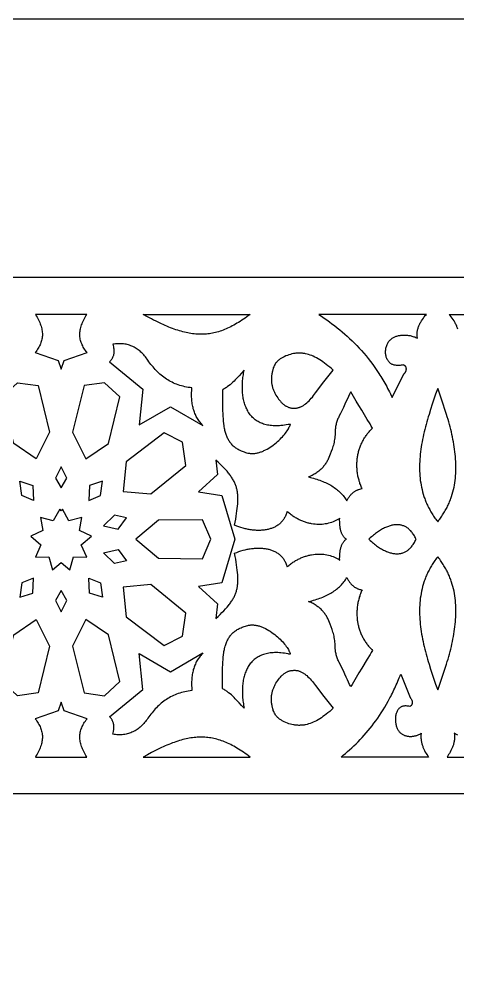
# Model space of a CAD drawing. Extents: x -580 to 580, y -400 to 400.
# Drawn here: x 402.9 to 462.3, y 269.1 to 400 of the extents above; entities that cross this region are included whole.
import ezdxf

# ---------------------------------------------------------------- set-up
doc = ezdxf.new("R2010")
doc.units = 0
doc.layers.add('LAYER_1', color=18, linetype='CONTINUOUS')
doc.layers.add('LAYER_2', color=174, linetype='CONTINUOUS')

msp = doc.modelspace()

# ---------------------------------------------------------------- linework, layer by layer
at = {"layer": 'LAYER_1'}
for points in [[(-580, -400), (580, -400), (580, 400), (-580, 400)], [(408.56, 352.58), (408.97, 353.75), (412.07, 354.82), (411.95, 354.97), (411.84, 355.12), (411.74, 355.27), (411.65, 355.42), (411.56, 355.57), (411.48, 355.72), (411.41, 355.87), (411.35, 356.02), (411.29, 356.17), (411.24, 356.33), (411.2, 356.48), (411.16, 356.63), (411.13, 356.79), (411.11, 356.94), (411.1, 357.1), (411.1, 357.26), (411.1, 357.42), (411.11, 357.58), (411.13, 357.74), (411.15, 357.9), (411.18, 358.06), (411.23, 358.23), (411.27, 358.4), (411.33, 358.57), (411.39, 358.74), (411.46, 358.91), (411.54, 359.09), (411.63, 359.27), (411.72, 359.45), (411.82, 359.63), (411.93, 359.81), (412.04, 360), (408.56, 360), (405.07, 360), (405.18, 359.81), (405.29, 359.63), (405.39, 359.45), (405.48, 359.27), (405.57, 359.09), (405.65, 358.91), (405.72, 358.74), (405.78, 358.57), (405.84, 358.4), (405.89, 358.23), (405.93, 358.06), (405.96, 357.9), (405.98, 357.74), (406, 357.58), (406.01, 357.42), (406.01, 357.26), (406.01, 357.1), (406, 356.94), (405.98, 356.79), (405.95, 356.63), (405.91, 356.48), (405.87, 356.33), (405.82, 356.17), (405.76, 356.02), (405.7, 355.87), (405.63, 355.72), (405.55, 355.57), (405.46, 355.42), (405.37, 355.27), (405.27, 355.12), (405.16, 354.97), (405.04, 354.82), (408.14, 353.75)], [(434.17, 360), (433.95, 359.83), (433.72, 359.66), (433.49, 359.5), (433.27, 359.35), (433.05, 359.2), (432.83, 359.06), (432.62, 358.92), (432.4, 358.79), (432.19, 358.66), (431.97, 358.54), (431.76, 358.43), (431.55, 358.32), (431.34, 358.22), (431.13, 358.12), (430.93, 358.03), (430.72, 357.94), (430.51, 357.86), (430.31, 357.79), (430.1, 357.72), (429.9, 357.65), (429.69, 357.59), (429.49, 357.54), (429.28, 357.49), (429.08, 357.45), (428.87, 357.41), (428.67, 357.38), (428.46, 357.35), (428.26, 357.33), (428.05, 357.31), (427.85, 357.3), (427.64, 357.3), (427.43, 357.3), (427.22, 357.3), (427.01, 357.32), (426.8, 357.33), (426.58, 357.35), (426.37, 357.38), (426.15, 357.41), (425.94, 357.45), (425.72, 357.49), (425.49, 357.54), (425.27, 357.59), (425.05, 357.64), (424.82, 357.71), (424.59, 357.77), (424.36, 357.85), (424.12, 357.92), (423.89, 358.01), (423.65, 358.09), (423.41, 358.19), (423.16, 358.28), (422.91, 358.39), (422.66, 358.49), (422.41, 358.61), (422.15, 358.72), (421.89, 358.85), (421.63, 358.97), (421.36, 359.11), (421.09, 359.24), (420.82, 359.38), (420.26, 359.68), (419.68, 360)], [(443.48, 360), (443.85, 359.76), (444.21, 359.51), (444.57, 359.26), (444.93, 359.01), (445.28, 358.74), (445.63, 358.48), (445.98, 358.2), (446.33, 357.92), (446.67, 357.64), (447.01, 357.34), (447.35, 357.04), (447.68, 356.74), (448.01, 356.42), (448.34, 356.1), (448.66, 355.77), (448.98, 355.43), (449.29, 355.09), (449.6, 354.73), (449.91, 354.37), (450.21, 354), (450.5, 353.61), (450.8, 353.22), (451.08, 352.82), (451.37, 352.41), (451.64, 351.99), (451.78, 351.78), (451.92, 351.56), (452.05, 351.34), (452.19, 351.12), (452.32, 350.9), (452.45, 350.67), (452.58, 350.44), (452.71, 350.21), (452.83, 349.97), (452.96, 349.73), (453.08, 349.49), (453.2, 349.25), (453.33, 349), (453.44, 348.75), (455.03, 351.93), (455.07, 351.97), (455.11, 352.01), (455.14, 352.05), (455.17, 352.09), (455.2, 352.13), (455.23, 352.18), (455.26, 352.22), (455.28, 352.27), (455.3, 352.31), (455.32, 352.36), (455.33, 352.4), (455.35, 352.45), (455.36, 352.49), (455.36, 352.54), (455.37, 352.58), (455.37, 352.63), (455.36, 352.67), (455.36, 352.71), (455.35, 352.75), (455.34, 352.79), (455.32, 352.83), (455.31, 352.87), (455.29, 352.91), (455.26, 352.94), (455.23, 352.98), (455.2, 353.01), (455.17, 353.04), (455.13, 353.06), (455.09, 353.09), (455.05, 353.11), (455, 353.13), (454.95, 353.15), (454.8, 353.12), (454.65, 353.1), (454.51, 353.09), (454.38, 353.08), (454.26, 353.08), (454.14, 353.08), (454.02, 353.09), (453.91, 353.1), (453.81, 353.12), (453.71, 353.14), (453.62, 353.16), (453.53, 353.19), (453.44, 353.23), (453.37, 353.27), (453.29, 353.31), (453.22, 353.36), (453.13, 353.44), (453.05, 353.52), (452.97, 353.6), (452.9, 353.7), (452.84, 353.79), (452.78, 353.9), (452.73, 354), (452.68, 354.11), (452.65, 354.22), (452.61, 354.34), (452.59, 354.46), (452.57, 354.58), (452.56, 354.7), (452.55, 354.82), (452.55, 354.94), (452.55, 355.07), (452.57, 355.19), (452.58, 355.31), (452.6, 355.43), (452.63, 355.55), (452.67, 355.67), (452.7, 355.79), (452.75, 355.9), (452.8, 356.01), (452.85, 356.11), (452.91, 356.22), (452.98, 356.31), (453.05, 356.41), (453.12, 356.49), (453.2, 356.57), (453.29, 356.65), (453.38, 356.72), (453.46, 356.77), (453.54, 356.82), (453.63, 356.87), (453.72, 356.91), (453.81, 356.95), (453.9, 356.99), (454, 357.03), (454.09, 357.06), (454.2, 357.09), (454.3, 357.12), (454.4, 357.14), (454.51, 357.16), (454.62, 357.17), (454.73, 357.19), (454.84, 357.2), (454.95, 357.2), (455.06, 357.2), (455.18, 357.2), (455.3, 357.2), (455.41, 357.19), (455.53, 357.18), (455.65, 357.16), (455.77, 357.14), (455.89, 357.12), (456.01, 357.09), (456.13, 357.06), (456.25, 357.02), (456.38, 356.98), (456.5, 356.94), (456.62, 356.89), (456.74, 356.84), (456.86, 356.78), (456.84, 356.9), (456.83, 357.01), (456.82, 357.13), (456.82, 357.24), (456.82, 357.35), (456.82, 357.46), (456.84, 357.57), (456.85, 357.68), (456.87, 357.79), (456.89, 357.9), (456.92, 358.01), (456.95, 358.12), (456.98, 358.22), (457.02, 358.33), (457.06, 358.43), (457.11, 358.54), (457.15, 358.64), (457.2, 358.74), (457.25, 358.84), (457.31, 358.94), (457.42, 359.13), (457.54, 359.32), (457.67, 359.5), (457.8, 359.67), (457.94, 359.84), (458.08, 360)], [(427.79, 344.93), (427.69, 345.04), (427.58, 345.15), (427.49, 345.27), (427.39, 345.38), (427.3, 345.5), (427.21, 345.63), (427.13, 345.75), (427.05, 345.88), (426.97, 346.01), (426.89, 346.15), (426.82, 346.29), (426.76, 346.43), (426.69, 346.58), (426.64, 346.73), (426.58, 346.88), (426.53, 347.03), (426.48, 347.19), (426.44, 347.36), (426.4, 347.53), (426.37, 347.7), (426.34, 347.87), (426.31, 348.05), (426.29, 348.23), (426.27, 348.42), (426.26, 348.61), (426.25, 348.8), (426.25, 349), (426.25, 349.2), (426.25, 349.41), (426.26, 349.62), (426.27, 349.83), (426.29, 350.05), (426.04, 350.07), (425.8, 350.11), (425.56, 350.15), (425.32, 350.2), (425.09, 350.25), (424.87, 350.31), (424.64, 350.37), (424.43, 350.45), (424.21, 350.53), (424, 350.61), (423.8, 350.7), (423.6, 350.8), (423.4, 350.9), (423.21, 351.01), (423.02, 351.12), (422.83, 351.24), (422.65, 351.36), (422.47, 351.49), (422.3, 351.62), (422.13, 351.76), (421.96, 351.91), (421.8, 352.05), (421.64, 352.21), (421.48, 352.36), (421.32, 352.53), (421.17, 352.69), (421.02, 352.87), (420.88, 353.04), (420.74, 353.22), (420.6, 353.4), (420.46, 353.59), (420.32, 353.78), (420.21, 353.94), (420.1, 354.09), (419.99, 354.23), (419.87, 354.38), (419.75, 354.51), (419.63, 354.64), (419.51, 354.77), (419.38, 354.88), (419.26, 355), (419.13, 355.11), (418.99, 355.21), (418.86, 355.3), (418.72, 355.4), (418.58, 355.48), (418.44, 355.56), (418.3, 355.63), (418.15, 355.7), (418, 355.76), (417.84, 355.82), (417.69, 355.87), (417.53, 355.91), (417.36, 355.95), (417.2, 355.98), (417.03, 356), (416.85, 356.02), (416.68, 356.03), (416.5, 356.03), (416.32, 356.03), (416.13, 356.02), (415.94, 356.01), (415.75, 355.98), (415.55, 355.96), (415.6, 355.78), (415.65, 355.61), (415.67, 355.52), (415.68, 355.44), (415.7, 355.36), (415.71, 355.28), (415.71, 355.19), (415.72, 355.11), (415.72, 355.03), (415.72, 354.96), (415.72, 354.88), (415.71, 354.8), (415.7, 354.73), (415.69, 354.65), (415.68, 354.58), (415.66, 354.5), (415.64, 354.43), (415.62, 354.36), (415.59, 354.29), (415.56, 354.22), (415.53, 354.15), (415.5, 354.08), (415.46, 354.02), (415.42, 353.95), (415.38, 353.89), (415.34, 353.82), (415.29, 353.76), (415.24, 353.7), (415.19, 353.64), (415.13, 353.58), (419.63, 349.87), (419.13, 345.02), (423.38, 347.49)], [(445.45, 352.43), (445.21, 352.65), (444.98, 352.85), (444.74, 353.05), (444.51, 353.23), (444.29, 353.4), (444.06, 353.57), (443.84, 353.72), (443.62, 353.86), (443.4, 353.99), (443.18, 354.11), (442.97, 354.22), (442.75, 354.32), (442.54, 354.41), (442.33, 354.49), (442.12, 354.56), (441.91, 354.61), (441.7, 354.66), (441.6, 354.68), (441.49, 354.7), (441.39, 354.72), (441.29, 354.73), (441.18, 354.74), (441.08, 354.75), (440.98, 354.75), (440.88, 354.75), (440.77, 354.75), (440.67, 354.75), (440.57, 354.74), (440.47, 354.74), (440.36, 354.73), (440.26, 354.71), (440.16, 354.7), (440.06, 354.68), (439.85, 354.64), (439.65, 354.58), (439.44, 354.52), (439.23, 354.45), (439.03, 354.37), (438.82, 354.27), (438.61, 354.17), (438.52, 354.12), (438.42, 354.07), (438.34, 354.01), (438.25, 353.96), (438.18, 353.9), (438.1, 353.84), (438.03, 353.79), (437.97, 353.73), (437.9, 353.67), (437.84, 353.61), (437.79, 353.55), (437.74, 353.49), (437.69, 353.43), (437.64, 353.37), (437.56, 353.24), (437.49, 353.12), (437.43, 353), (437.38, 352.87), (437.33, 352.75), (437.29, 352.64), (437.26, 352.52), (437.2, 352.3), (437.17, 352.18), (437.15, 352.06), (437.13, 351.95), (437.11, 351.83), (437.09, 351.71), (437.08, 351.6), (437.07, 351.48), (437.07, 351.37), (437.06, 351.25), (437.06, 351.14), (437.07, 351.03), (437.08, 350.92), (437.08, 350.81), (437.1, 350.7), (437.11, 350.59), (437.13, 350.48), (437.15, 350.38), (437.18, 350.27), (437.21, 350.16), (437.24, 350.06), (437.27, 349.95), (437.3, 349.85), (437.34, 349.75), (437.38, 349.64), (437.43, 349.54), (437.47, 349.44), (437.52, 349.34), (437.58, 349.24), (437.63, 349.14), (437.69, 349.04), (437.81, 348.85), (437.92, 348.68), (438.04, 348.52), (438.16, 348.36), (438.28, 348.22), (438.4, 348.08), (438.47, 348.01), (438.54, 347.95), (438.6, 347.89), (438.67, 347.83), (438.74, 347.78), (438.81, 347.72), (438.89, 347.67), (438.96, 347.62), (439.04, 347.58), (439.12, 347.54), (439.2, 347.5), (439.28, 347.46), (439.36, 347.43), (439.45, 347.4), (439.54, 347.37), (439.63, 347.35), (439.72, 347.33), (439.81, 347.31), (439.91, 347.3), (440, 347.29), (440.11, 347.29), (440.21, 347.29), (440.3, 347.29), (440.39, 347.3), (440.48, 347.31), (440.57, 347.32), (440.65, 347.34), (440.74, 347.36), (440.82, 347.39), (440.91, 347.42), (440.99, 347.45), (441.07, 347.49), (441.16, 347.52), (441.24, 347.57), (441.32, 347.61), (441.4, 347.66), (441.48, 347.71), (441.56, 347.77), (441.63, 347.83), (441.71, 347.89), (441.86, 348.02), (442.02, 348.15), (442.17, 348.3), (442.32, 348.46), (442.47, 348.63), (442.62, 348.8), (442.77, 348.99), (442.92, 349.17), (443.07, 349.37), (443.38, 349.78), (444.01, 350.64), (444.35, 351.09), (444.52, 351.31), (444.7, 351.54), (444.88, 351.76), (445.06, 351.98), (445.25, 352.21)], [(439.08, 345.03), (438.84, 344.99), (438.6, 344.96), (438.37, 344.93), (438.15, 344.91), (437.93, 344.9), (437.71, 344.89), (437.5, 344.9), (437.3, 344.9), (437.1, 344.92), (436.91, 344.94), (436.72, 344.97), (436.54, 345), (436.36, 345.04), (436.19, 345.08), (436.02, 345.13), (435.86, 345.19), (435.71, 345.25), (435.55, 345.32), (435.41, 345.39), (435.27, 345.47), (435.13, 345.55), (435, 345.64), (434.87, 345.73), (434.75, 345.83), (434.63, 345.93), (434.52, 346.04), (434.41, 346.15), (434.31, 346.27), (434.21, 346.39), (434.12, 346.51), (434.03, 346.64), (433.94, 346.77), (433.86, 346.91), (433.79, 347.05), (433.72, 347.19), (433.65, 347.34), (433.59, 347.49), (433.53, 347.64), (433.47, 347.8), (433.42, 347.96), (433.38, 348.12), (433.34, 348.29), (433.3, 348.45), (433.26, 348.62), (433.23, 348.8), (433.21, 348.97), (433.19, 349.15), (433.17, 349.33), (433.15, 349.52), (433.14, 349.7), (433.14, 349.89), (433.13, 350.07), (433.13, 350.26), (433.14, 350.45), (433.15, 350.65), (433.16, 350.84), (433.17, 351.04), (433.19, 351.23), (433.21, 351.43), (433.24, 351.63), (433.27, 351.83), (433.3, 352.03), (433.33, 352.23), (433.37, 352.43), (433.02, 352.05), (432.68, 351.68), (432.34, 351.32), (432.17, 351.14), (432, 350.97), (431.82, 350.8), (431.64, 350.63), (431.46, 350.47), (431.27, 350.32), (431.07, 350.18), (430.97, 350.1), (430.87, 350.04), (430.76, 349.97), (430.66, 349.9), (430.55, 349.84), (430.44, 349.78), (430.44, 348.07), (430.44, 347.67), (430.45, 347.29), (430.46, 346.91), (430.47, 346.55), (430.49, 346.19), (430.51, 345.85), (430.54, 345.52), (430.58, 345.2), (430.62, 344.89), (430.64, 344.74), (430.67, 344.59), (430.7, 344.45), (430.73, 344.31), (430.77, 344.17), (430.8, 344.04), (430.84, 343.9), (430.88, 343.77), (430.93, 343.65), (430.98, 343.52), (431.03, 343.4), (431.08, 343.28), (431.14, 343.17), (431.2, 343.05), (431.26, 342.94), (431.33, 342.84), (431.4, 342.73), (431.47, 342.63), (431.55, 342.53), (431.63, 342.44), (431.72, 342.34), (431.81, 342.25), (431.9, 342.17), (432, 342.08), (432.1, 342), (432.21, 341.92), (432.32, 341.85), (432.44, 341.78), (432.56, 341.71), (432.68, 341.64), (432.81, 341.58), (432.95, 341.52), (433.09, 341.46), (433.23, 341.4), (433.38, 341.35), (433.54, 341.3), (433.7, 341.25), (433.87, 341.21), (433.97, 341.19), (434.08, 341.17), (434.19, 341.15), (434.29, 341.15), (434.4, 341.14), (434.51, 341.14), (434.62, 341.14), (434.73, 341.15), (434.84, 341.16), (434.95, 341.18), (435.06, 341.2), (435.17, 341.22), (435.28, 341.25), (435.39, 341.28), (435.51, 341.31), (435.62, 341.35), (435.73, 341.39), (435.84, 341.43), (435.95, 341.48), (436.06, 341.53), (436.17, 341.58), (436.28, 341.63), (436.49, 341.75), (436.7, 341.87), (436.91, 342), (437.12, 342.14), (437.32, 342.29), (437.52, 342.44), (437.71, 342.6), (437.89, 342.76), (438.07, 342.92), (438.24, 343.08), (438.4, 343.25), (438.56, 343.41), (438.7, 343.57), (438.84, 343.73), (438.97, 343.89), (439.09, 344.05), (439.19, 344.2), (439.29, 344.34), (439.37, 344.48), (439.44, 344.61), (439.49, 344.74), (439.52, 344.8), (439.55, 344.86), (439.6, 344.95), (439.62, 344.99), (439.63, 345.02), (439.64, 345.05), (439.64, 345.06), (439.63, 345.07), (439.63, 345.08), (439.62, 345.08), (439.59, 345.09), (439.55, 345.09), (439.49, 345.09), (439.42, 345.08), (439.33, 345.07)], [(402.65, 350.74), (405.44, 350.34), (406.99, 344.03), (405.18, 340.42), (402.15, 342.49), (400.58, 348.82)], [(414.46, 350.74), (411.67, 350.34), (410.12, 344.03), (411.93, 340.42), (414.96, 342.49), (416.53, 348.82)], [(450.78, 344.58), (450.61, 344.87), (450.44, 345.17), (450.07, 345.77), (449.31, 347), (448.93, 347.63), (448.55, 348.25), (448.36, 348.57), (448.18, 348.88), (448, 349.19), (447.83, 349.5), (447.75, 349.35), (447.67, 349.2), (447.52, 348.89), (447.37, 348.57), (447.21, 348.22), (447.04, 347.83), (446.83, 347.38), (446.57, 346.86), (446.43, 346.57), (446.27, 346.25), (446.21, 346.13), (446.15, 346), (446.09, 345.87), (446.04, 345.74), (445.99, 345.61), (445.94, 345.48), (445.9, 345.34), (445.86, 345.21), (445.83, 345.08), (445.8, 344.94), (445.77, 344.81), (445.75, 344.67), (445.74, 344.54), (445.72, 344.4), (445.72, 344.27), (445.72, 344.14), (445.71, 343.9), (445.7, 343.68), (445.69, 343.46), (445.66, 343.25), (445.64, 343.04), (445.6, 342.85), (445.56, 342.66), (445.52, 342.47), (445.47, 342.29), (445.42, 342.11), (445.36, 341.93), (445.31, 341.75), (445.18, 341.4), (445.05, 341.05), (444.96, 340.82), (444.86, 340.59), (444.76, 340.36), (444.7, 340.25), (444.64, 340.14), (444.58, 340.03), (444.52, 339.92), (444.45, 339.82), (444.38, 339.71), (444.31, 339.61), (444.23, 339.51), (444.15, 339.41), (444.07, 339.31), (443.98, 339.21), (443.89, 339.11), (443.8, 339.02), (443.7, 338.93), (443.59, 338.84), (443.48, 338.75), (443.37, 338.66), (443.25, 338.58), (443.13, 338.49), (443, 338.41), (442.87, 338.33), (442.73, 338.26), (442.59, 338.18), (442.44, 338.11), (442.28, 338.04), (442.12, 337.97), (442.35, 337.91), (442.57, 337.85), (442.79, 337.79), (443.01, 337.73), (443.22, 337.66), (443.43, 337.59), (443.63, 337.52), (443.83, 337.44), (444.03, 337.36), (444.22, 337.28), (444.41, 337.2), (444.59, 337.11), (444.77, 337.02), (444.95, 336.93), (445.12, 336.83), (445.28, 336.74), (445.44, 336.63), (445.6, 336.53), (445.75, 336.42), (445.9, 336.31), (446.04, 336.19), (446.18, 336.08), (446.31, 335.95), (446.44, 335.83), (446.56, 335.7), (446.68, 335.57), (446.79, 335.43), (446.9, 335.3), (447.01, 335.15), (447.1, 335.01), (447.19, 334.86), (447.28, 334.71), (447.33, 334.81), (447.39, 334.9), (447.44, 335), (447.49, 335.08), (447.55, 335.17), (447.61, 335.25), (447.66, 335.33), (447.72, 335.41), (447.78, 335.48), (447.84, 335.55), (447.9, 335.62), (447.96, 335.68), (448.03, 335.74), (448.09, 335.8), (448.15, 335.85), (448.22, 335.91), (448.29, 335.95), (448.35, 336), (448.42, 336.04), (448.49, 336.08), (448.56, 336.12), (448.63, 336.16), (448.7, 336.19), (448.77, 336.22), (448.84, 336.25), (448.91, 336.27), (449.06, 336.32), (449.21, 336.35), (449.36, 336.38), (449.3, 336.52), (449.24, 336.66), (449.19, 336.81), (449.13, 336.95), (449.08, 337.09), (449.04, 337.23), (448.99, 337.38), (448.95, 337.52), (448.91, 337.66), (448.88, 337.81), (448.84, 337.95), (448.81, 338.09), (448.78, 338.23), (448.76, 338.38), (448.74, 338.52), (448.72, 338.66), (448.7, 338.8), (448.69, 338.94), (448.68, 339.09), (448.67, 339.23), (448.67, 339.37), (448.66, 339.51), (448.66, 339.65), (448.67, 339.79), (448.67, 339.93), (448.68, 340.06), (448.69, 340.2), (448.7, 340.34), (448.72, 340.47), (448.74, 340.61), (448.76, 340.75), (448.78, 340.88), (448.81, 341.01), (448.84, 341.15), (448.87, 341.28), (448.9, 341.41), (448.94, 341.54), (448.97, 341.67), (449.02, 341.8), (449.06, 341.92), (449.1, 342.05), (449.15, 342.17), (449.2, 342.3), (449.25, 342.42), (449.31, 342.54), (449.37, 342.66), (449.43, 342.78), (449.49, 342.9), (449.55, 343.02), (449.62, 343.13), (449.69, 343.25), (449.76, 343.36), (449.83, 343.47), (449.91, 343.58), (449.99, 343.69), (450.06, 343.79), (450.15, 343.9), (450.23, 344), (450.32, 344.1), (450.41, 344.2), (450.5, 344.3), (450.59, 344.39), (450.68, 344.49)], [(459.62, 331.89), (459.68, 331.95), (459.79, 332.09), (459.89, 332.24), (460, 332.38), (460.1, 332.53), (460.19, 332.67), (460.29, 332.81), (460.38, 332.96), (460.47, 333.11), (460.56, 333.25), (460.64, 333.4), (460.72, 333.54), (460.8, 333.69), (460.88, 333.84), (460.95, 333.99), (461.02, 334.14), (461.09, 334.28), (461.15, 334.43), (461.22, 334.58), (461.28, 334.73), (461.34, 334.88), (461.39, 335.03), (461.45, 335.18), (461.5, 335.33), (461.59, 335.64), (461.68, 335.95), (461.76, 336.25), (461.83, 336.56), (461.89, 336.87), (461.94, 337.19), (461.98, 337.5), (462.02, 337.82), (462.05, 338.13), (462.07, 338.45), (462.09, 338.77), (462.09, 339.09), (462.09, 339.42), (462.09, 339.74), (462.07, 340.07), (462.05, 340.39), (462.03, 340.72), (462, 341.05), (461.96, 341.38), (461.91, 341.72), (461.87, 342.05), (461.81, 342.38), (461.75, 342.72), (461.69, 343.05), (461.62, 343.39), (461.54, 343.73), (461.47, 344.07), (461.38, 344.41), (461.3, 344.74), (461.21, 345.08), (461.11, 345.42), (461.02, 345.76), (460.92, 346.1), (460.81, 346.44), (460.6, 347.13), (460.38, 347.81), (460.14, 348.49), (459.91, 349.17), (459.67, 349.85), (459.63, 349.96), (459.62, 349.95), (459.62, 349.96), (459.58, 349.85), (459.34, 349.17), (459.1, 348.49), (458.87, 347.81), (458.65, 347.13), (458.44, 346.44), (458.33, 346.1), (458.23, 345.76), (458.14, 345.42), (458.04, 345.08), (457.95, 344.74), (457.87, 344.41), (457.78, 344.07), (457.71, 343.73), (457.63, 343.39), (457.56, 343.05), (457.5, 342.72), (457.44, 342.38), (457.38, 342.05), (457.33, 341.72), (457.29, 341.38), (457.25, 341.05), (457.22, 340.72), (457.19, 340.39), (457.18, 340.07), (457.16, 339.74), (457.16, 339.42), (457.16, 339.09), (457.16, 338.77), (457.18, 338.45), (457.2, 338.13), (457.23, 337.82), (457.26, 337.5), (457.31, 337.19), (457.36, 336.87), (457.42, 336.56), (457.49, 336.25), (457.57, 335.95), (457.66, 335.64), (457.75, 335.33), (457.8, 335.18), (457.86, 335.03), (457.91, 334.88), (457.97, 334.73), (458.03, 334.58), (458.1, 334.43), (458.16, 334.28), (458.23, 334.14), (458.3, 333.99), (458.37, 333.84), (458.45, 333.69), (458.53, 333.54), (458.61, 333.4), (458.69, 333.25), (458.78, 333.11), (458.87, 332.96), (458.96, 332.81), (459.05, 332.67), (459.15, 332.53), (459.25, 332.38), (459.36, 332.24), (459.46, 332.09), (459.57, 331.95)], [(425.47, 339.52), (425.01, 342.67), (422.54, 343.95), (417.36, 340.03), (416.97, 336.01), (420.72, 335.67)], [(447.24, 329.52), (447.24, 329.52), (447.24, 329.53), (447.23, 329.53), (447.16, 329.57), (447.1, 329.62), (447.04, 329.67), (446.98, 329.72), (446.93, 329.78), (446.88, 329.84), (446.83, 329.9), (446.78, 329.97), (446.74, 330.04), (446.7, 330.12), (446.66, 330.19), (446.62, 330.27), (446.59, 330.36), (446.56, 330.44), (446.53, 330.53), (446.5, 330.62), (446.47, 330.72), (446.45, 330.81), (446.43, 330.91), (446.41, 331.01), (446.38, 331.22), (446.35, 331.43), (446.34, 331.66), (446.33, 331.89), (446.32, 332.12), (446.33, 332.36), (446.25, 332.31), (446.16, 332.25), (446.08, 332.2), (445.99, 332.14), (445.9, 332.09), (445.81, 332.05), (445.72, 332), (445.62, 331.96), (445.53, 331.92), (445.43, 331.88), (445.23, 331.8), (445.03, 331.74), (444.82, 331.68), (444.6, 331.63), (444.38, 331.6), (444.16, 331.57), (443.93, 331.54), (443.7, 331.53), (443.47, 331.53), (443.24, 331.54), (443, 331.56), (442.76, 331.58), (442.52, 331.62), (442.4, 331.64), (442.28, 331.67), (442.16, 331.69), (442.04, 331.72), (441.91, 331.76), (441.79, 331.79), (441.67, 331.83), (441.55, 331.87), (441.43, 331.91), (441.31, 331.96), (441.19, 332.01), (441.07, 332.06), (440.95, 332.11), (440.82, 332.17), (440.7, 332.23), (440.59, 332.29), (440.47, 332.36), (440.35, 332.43), (440.23, 332.5), (440.11, 332.57), (439.99, 332.65), (439.88, 332.73), (439.76, 332.81), (439.65, 332.9), (439.53, 332.99), (439.42, 333.08), (439.31, 333.17), (439.2, 333.27), (439.16, 333.14), (439.12, 333.02), (439.08, 332.9), (439.03, 332.78), (438.98, 332.66), (438.92, 332.55), (438.86, 332.45), (438.8, 332.34), (438.74, 332.24), (438.67, 332.14), (438.6, 332.05), (438.52, 331.96), (438.45, 331.87), (438.37, 331.79), (438.28, 331.71), (438.2, 331.63), (438.11, 331.56), (438.02, 331.49), (437.92, 331.42), (437.82, 331.36), (437.72, 331.29), (437.62, 331.24), (437.52, 331.18), (437.41, 331.13), (437.3, 331.08), (437.19, 331.04), (437.08, 331), (436.96, 330.96), (436.85, 330.92), (436.73, 330.89), (436.61, 330.86), (436.48, 330.83), (436.36, 330.81), (436.23, 330.78), (436.11, 330.77), (435.98, 330.75), (435.85, 330.74), (435.72, 330.73), (435.59, 330.72), (435.45, 330.72), (435.32, 330.72), (435.18, 330.72), (435.05, 330.72), (434.91, 330.73), (434.77, 330.74), (434.63, 330.75), (434.49, 330.77), (434.35, 330.79), (434.21, 330.81), (434.07, 330.83), (433.93, 330.86), (433.79, 330.89), (433.64, 330.92), (433.5, 330.95), (433.22, 331.03), (432.93, 331.11), (432.65, 331.21), (432.37, 331.31), (432.08, 331.43), (432.16, 331.85), (432.23, 332.25), (432.3, 332.64), (432.35, 333), (432.4, 333.36), (432.44, 333.69), (432.48, 334.02), (432.5, 334.33), (432.52, 334.62), (432.53, 334.91), (432.53, 335.05), (432.52, 335.19), (432.52, 335.32), (432.51, 335.45), (432.5, 335.58), (432.49, 335.71), (432.47, 335.84), (432.45, 335.96), (432.43, 336.08), (432.41, 336.2), (432.38, 336.32), (432.35, 336.44), (432.32, 336.56), (432.28, 336.68), (432.24, 336.79), (432.2, 336.91), (432.15, 337.02), (432.11, 337.13), (432.05, 337.25), (432, 337.36), (431.94, 337.47), (431.88, 337.58), (431.81, 337.7), (431.74, 337.81), (431.67, 337.92), (431.59, 338.03), (431.51, 338.15), (431.43, 338.26), (431.34, 338.38), (431.25, 338.49), (431.06, 338.73), (430.85, 338.96), (430.62, 339.21), (430.37, 339.46), (430.11, 339.72), (429.84, 339.98), (429.54, 340.26), (429.75, 338.29), (427.17, 335.94), (430.36, 335.44), (432.09, 329.52), (430.36, 323.6), (427.17, 323.11), (429.75, 320.75), (429.54, 318.78), (429.84, 319.06), (430.11, 319.33), (430.37, 319.59), (430.62, 319.84), (430.85, 320.08), (431.06, 320.32), (431.25, 320.55), (431.34, 320.67), (431.43, 320.78), (431.51, 320.9), (431.59, 321.01), (431.67, 321.12), (431.74, 321.24), (431.81, 321.35), (431.88, 321.46), (431.94, 321.57), (432, 321.69), (432.05, 321.8), (432.11, 321.91), (432.15, 322.02), (432.2, 322.14), (432.24, 322.25), (432.28, 322.37), (432.32, 322.48), (432.35, 322.6), (432.38, 322.72), (432.41, 322.84), (432.43, 322.96), (432.45, 323.08), (432.47, 323.21), (432.49, 323.34), (432.5, 323.46), (432.51, 323.59), (432.52, 323.73), (432.52, 323.86), (432.53, 324), (432.53, 324.14), (432.52, 324.42), (432.5, 324.72), (432.48, 325.03), (432.44, 325.35), (432.4, 325.69), (432.35, 326.04), (432.3, 326.41), (432.23, 326.8), (432.16, 327.2), (432.08, 327.62), (432.37, 327.73), (432.65, 327.84), (432.93, 327.93), (433.22, 328.02), (433.5, 328.09), (433.64, 328.13), (433.79, 328.16), (433.93, 328.19), (434.07, 328.21), (434.21, 328.24), (434.35, 328.26), (434.49, 328.28), (434.63, 328.29), (434.77, 328.3), (434.91, 328.31), (435.05, 328.32), (435.18, 328.33), (435.32, 328.33), (435.45, 328.33), (435.59, 328.32), (435.72, 328.32), (435.85, 328.31), (435.98, 328.29), (436.11, 328.28), (436.23, 328.26), (436.36, 328.24), (436.48, 328.22), (436.61, 328.19), (436.73, 328.16), (436.85, 328.13), (436.96, 328.09), (437.08, 328.05), (437.19, 328.01), (437.3, 327.96), (437.41, 327.91), (437.52, 327.86), (437.62, 327.81), (437.72, 327.75), (437.82, 327.69), (437.92, 327.63), (438.02, 327.56), (438.11, 327.49), (438.2, 327.41), (438.28, 327.34), (438.37, 327.26), (438.45, 327.17), (438.52, 327.09), (438.6, 326.99), (438.67, 326.9), (438.74, 326.8), (438.8, 326.7), (438.86, 326.6), (438.92, 326.49), (438.98, 326.38), (439.03, 326.27), (439.08, 326.15), (439.12, 326.03), (439.16, 325.9), (439.2, 325.77), (439.31, 325.87), (439.42, 325.97), (439.53, 326.06), (439.65, 326.15), (439.76, 326.23), (439.88, 326.32), (439.99, 326.4), (440.11, 326.47), (440.23, 326.55), (440.35, 326.62), (440.47, 326.69), (440.59, 326.75), (440.7, 326.81), (440.82, 326.87), (440.95, 326.93), (441.07, 326.98), (441.19, 327.04), (441.31, 327.09), (441.43, 327.13), (441.55, 327.17), (441.67, 327.22), (441.79, 327.25), (441.91, 327.29), (442.04, 327.32), (442.16, 327.35), (442.28, 327.38), (442.4, 327.4), (442.52, 327.43), (442.76, 327.46), (443, 327.49), (443.24, 327.51), (443.47, 327.51), (443.7, 327.51), (443.93, 327.5), (444.16, 327.48), (444.38, 327.45), (444.6, 327.41), (444.82, 327.36), (445.03, 327.31), (445.23, 327.24), (445.43, 327.17), (445.53, 327.13), (445.62, 327.09), (445.72, 327.04), (445.81, 327), (445.9, 326.95), (445.99, 326.9), (446.08, 326.85), (446.16, 326.8), (446.25, 326.74), (446.33, 326.68), (446.32, 326.92), (446.33, 327.16), (446.34, 327.39), (446.35, 327.61), (446.38, 327.83), (446.41, 328.04), (446.43, 328.14), (446.45, 328.23), (446.47, 328.33), (446.5, 328.42), (446.53, 328.51), (446.56, 328.6), (446.59, 328.69), (446.62, 328.77), (446.66, 328.85), (446.7, 328.93), (446.74, 329), (446.78, 329.07), (446.83, 329.14), (446.88, 329.2), (446.93, 329.27), (446.98, 329.32), (447.04, 329.38), (447.1, 329.43), (447.16, 329.47), (447.23, 329.52)], [(408.56, 336.47), (409.32, 337.82), (408.56, 339.36), (407.79, 337.82)], [(404.81, 334.79), (403.21, 335.44), (402.96, 337.39), (404.72, 336.81)], [(412.3, 334.79), (413.9, 335.44), (414.15, 337.39), (412.39, 336.81)], [(408.56, 326.38), (409.73, 325.38), (410.22, 327.12), (412.03, 327.11), (411.29, 328.76), (412.68, 329.92), (411.05, 330.7), (411.37, 332.48), (409.62, 332.04), (408.73, 333.6), (408.56, 333.37), (408.38, 333.6), (407.49, 332.04), (405.74, 332.48), (406.06, 330.7), (404.43, 329.92), (405.82, 328.76), (405.08, 327.11), (406.89, 327.12), (407.38, 325.38)], [(414.3, 331.35), (416.31, 330.9), (417.41, 332.44), (415.79, 332.8)], [(418.68, 329.52), (421.74, 326.95), (427.71, 326.87), (428.87, 329.52), (427.71, 332.17), (421.74, 332.09)], [(455.98, 330.64), (455.89, 330.72), (455.81, 330.81), (455.72, 330.89), (455.64, 330.96), (455.55, 331.03), (455.46, 331.09), (455.37, 331.15), (455.28, 331.2), (455.19, 331.25), (455.1, 331.29), (455.01, 331.33), (454.91, 331.36), (454.82, 331.39), (454.72, 331.42), (454.62, 331.44), (454.52, 331.46), (454.42, 331.47), (454.32, 331.49), (454.21, 331.49), (454.1, 331.49), (454, 331.49), (453.88, 331.48), (453.77, 331.47), (453.66, 331.46), (453.54, 331.44), (453.42, 331.41), (453.3, 331.38), (453.18, 331.35), (453.05, 331.31), (452.93, 331.27), (452.8, 331.22), (452.67, 331.17), (452.54, 331.11), (452.41, 331.05), (452.28, 330.99), (452.14, 330.92), (452.01, 330.84), (451.87, 330.76), (451.73, 330.68), (451.6, 330.59), (451.46, 330.49), (451.32, 330.39), (451.18, 330.29), (451.04, 330.18), (450.9, 330.07), (450.76, 329.95), (450.62, 329.83), (450.48, 329.7), (450.34, 329.57), (450.29, 329.52), (450.34, 329.47), (450.48, 329.34), (450.62, 329.22), (450.76, 329.09), (450.9, 328.98), (451.04, 328.86), (451.18, 328.76), (451.32, 328.65), (451.46, 328.55), (451.6, 328.46), (451.73, 328.37), (451.87, 328.28), (452.01, 328.2), (452.14, 328.13), (452.28, 328.06), (452.41, 327.99), (452.54, 327.93), (452.67, 327.87), (452.8, 327.82), (452.93, 327.77), (453.05, 327.73), (453.18, 327.69), (453.3, 327.66), (453.42, 327.63), (453.54, 327.61), (453.66, 327.59), (453.77, 327.57), (453.88, 327.56), (454, 327.55), (454.1, 327.55), (454.21, 327.55), (454.32, 327.56), (454.42, 327.57), (454.52, 327.58), (454.62, 327.6), (454.72, 327.63), (454.82, 327.65), (454.91, 327.68), (455.01, 327.72), (455.1, 327.76), (455.19, 327.8), (455.28, 327.85), (455.37, 327.9), (455.46, 327.96), (455.55, 328.02), (455.64, 328.09), (455.72, 328.16), (455.81, 328.24), (455.89, 328.32), (455.98, 328.41), (456.06, 328.5), (456.14, 328.61), (456.22, 328.71), (456.3, 328.83), (456.38, 328.95), (456.45, 329.07), (456.53, 329.21), (456.6, 329.35), (456.67, 329.49), (456.69, 329.52), (456.67, 329.55), (456.6, 329.7), (456.53, 329.84), (456.45, 329.97), (456.38, 330.1), (456.3, 330.22), (456.22, 330.33), (456.14, 330.44), (456.06, 330.54)], [(414.3, 327.69), (416.31, 328.15), (417.41, 326.6), (415.79, 326.25)], [(459.62, 309.09), (459.63, 309.09), (459.67, 309.2), (459.91, 309.88), (460.14, 310.56), (460.38, 311.24), (460.6, 311.92), (460.81, 312.6), (460.92, 312.94), (461.02, 313.28), (461.11, 313.62), (461.21, 313.96), (461.3, 314.3), (461.38, 314.64), (461.47, 314.98), (461.54, 315.32), (461.62, 315.65), (461.69, 315.99), (461.75, 316.33), (461.81, 316.66), (461.87, 317), (461.91, 317.33), (461.96, 317.66), (462, 317.99), (462.03, 318.32), (462.05, 318.65), (462.07, 318.98), (462.09, 319.3), (462.09, 319.63), (462.09, 319.95), (462.09, 320.27), (462.07, 320.59), (462.05, 320.91), (462.02, 321.23), (461.98, 321.55), (461.94, 321.86), (461.89, 322.17), (461.83, 322.48), (461.76, 322.79), (461.68, 323.1), (461.59, 323.41), (461.5, 323.71), (461.45, 323.86), (461.39, 324.01), (461.34, 324.16), (461.28, 324.31), (461.22, 324.46), (461.15, 324.61), (461.09, 324.76), (461.02, 324.91), (460.95, 325.06), (460.88, 325.21), (460.8, 325.35), (460.72, 325.5), (460.64, 325.65), (460.56, 325.79), (460.47, 325.94), (460.38, 326.09), (460.29, 326.23), (460.19, 326.38), (460.1, 326.52), (460, 326.66), (459.89, 326.81), (459.79, 326.95), (459.68, 327.09), (459.65, 327.12), (459.62, 327.09), (459.59, 327.12), (459.57, 327.09), (459.46, 326.95), (459.36, 326.81), (459.25, 326.66), (459.15, 326.52), (459.05, 326.38), (458.96, 326.23), (458.87, 326.09), (458.78, 325.94), (458.69, 325.79), (458.61, 325.65), (458.53, 325.5), (458.45, 325.35), (458.37, 325.21), (458.3, 325.06), (458.23, 324.91), (458.16, 324.76), (458.1, 324.61), (458.03, 324.46), (457.97, 324.31), (457.91, 324.16), (457.86, 324.01), (457.8, 323.86), (457.75, 323.71), (457.66, 323.41), (457.57, 323.1), (457.49, 322.79), (457.42, 322.48), (457.36, 322.17), (457.31, 321.86), (457.26, 321.55), (457.23, 321.23), (457.2, 320.91), (457.18, 320.59), (457.16, 320.27), (457.16, 319.95), (457.16, 319.63), (457.16, 319.3), (457.18, 318.98), (457.19, 318.65), (457.22, 318.32), (457.25, 317.99), (457.29, 317.66), (457.33, 317.33), (457.38, 317), (457.44, 316.66), (457.5, 316.33), (457.56, 315.99), (457.63, 315.65), (457.71, 315.32), (457.78, 314.98), (457.87, 314.64), (457.95, 314.3), (458.04, 313.96), (458.14, 313.62), (458.23, 313.28), (458.33, 312.94), (458.44, 312.6), (458.65, 311.92), (458.87, 311.24), (459.1, 310.56), (459.34, 309.88), (459.58, 309.2), (459.62, 309.09)], [(404.81, 324.25), (403.21, 323.61), (402.96, 321.65), (404.72, 322.23)], [(412.3, 324.25), (413.9, 323.61), (414.15, 321.65), (412.39, 322.23)], [(417.36, 319.02), (422.54, 315.1), (425.01, 316.37), (425.47, 319.52), (420.72, 323.37), (416.97, 323.03)], [(450.78, 314.46), (450.61, 314.17), (450.44, 313.88), (450.07, 313.28), (449.31, 312.04), (448.93, 311.42), (448.55, 310.79), (448.36, 310.48), (448.18, 310.16), (448, 309.85), (447.83, 309.54), (447.75, 309.7), (447.67, 309.85), (447.52, 310.15), (447.37, 310.48), (447.21, 310.83), (447.04, 311.22), (446.83, 311.67), (446.57, 312.19), (446.43, 312.48), (446.27, 312.8), (446.21, 312.92), (446.15, 313.05), (446.09, 313.17), (446.04, 313.3), (445.99, 313.44), (445.94, 313.57), (445.9, 313.7), (445.86, 313.84), (445.83, 313.97), (445.8, 314.11), (445.77, 314.24), (445.75, 314.37), (445.74, 314.51), (445.72, 314.64), (445.72, 314.77), (445.72, 314.9), (445.71, 315.14), (445.7, 315.37), (445.69, 315.59), (445.66, 315.8), (445.64, 316), (445.6, 316.2), (445.56, 316.39), (445.52, 316.58), (445.47, 316.76), (445.42, 316.94), (445.36, 317.12), (445.31, 317.29), (445.18, 317.64), (445.05, 317.99), (444.96, 318.23), (444.86, 318.46), (444.76, 318.68), (444.7, 318.8), (444.64, 318.91), (444.58, 319.02), (444.52, 319.12), (444.45, 319.23), (444.38, 319.33), (444.31, 319.44), (444.23, 319.54), (444.15, 319.64), (444.07, 319.74), (443.98, 319.84), (443.89, 319.93), (443.8, 320.03), (443.7, 320.12), (443.59, 320.21), (443.48, 320.3), (443.37, 320.38), (443.25, 320.47), (443.13, 320.55), (443, 320.63), (442.87, 320.71), (442.73, 320.79), (442.59, 320.86), (442.44, 320.94), (442.28, 321.01), (442.12, 321.08), (442.35, 321.13), (442.57, 321.19), (442.79, 321.25), (443.01, 321.32), (443.22, 321.39), (443.43, 321.46), (443.63, 321.53), (443.83, 321.6), (444.03, 321.68), (444.22, 321.76), (444.41, 321.85), (444.59, 321.93), (444.77, 322.02), (444.95, 322.12), (445.12, 322.21), (445.28, 322.31), (445.44, 322.41), (445.6, 322.52), (445.75, 322.63), (445.9, 322.74), (446.04, 322.85), (446.18, 322.97), (446.31, 323.09), (446.44, 323.22), (446.56, 323.34), (446.68, 323.48), (446.79, 323.61), (446.9, 323.75), (447.01, 323.89), (447.1, 324.04), (447.19, 324.19), (447.28, 324.34), (447.33, 324.24), (447.39, 324.14), (447.44, 324.05), (447.49, 323.96), (447.55, 323.87), (447.61, 323.79), (447.66, 323.71), (447.72, 323.64), (447.78, 323.56), (447.84, 323.49), (447.9, 323.43), (447.96, 323.36), (448.03, 323.3), (448.09, 323.25), (448.15, 323.19), (448.22, 323.14), (448.29, 323.09), (448.35, 323.04), (448.42, 323), (448.49, 322.96), (448.56, 322.92), (448.63, 322.89), (448.7, 322.85), (448.77, 322.82), (448.84, 322.8), (448.91, 322.77), (449.06, 322.73), (449.21, 322.69), (449.36, 322.66), (449.3, 322.52), (449.24, 322.38), (449.19, 322.24), (449.13, 322.1), (449.08, 321.95), (449.04, 321.81), (448.99, 321.67), (448.95, 321.53), (448.91, 321.38), (448.88, 321.24), (448.84, 321.1), (448.81, 320.95), (448.78, 320.81), (448.76, 320.67), (448.74, 320.53), (448.72, 320.38), (448.7, 320.24), (448.69, 320.1), (448.68, 319.96), (448.67, 319.82), (448.67, 319.68), (448.66, 319.54), (448.66, 319.4), (448.67, 319.26), (448.67, 319.12), (448.68, 318.98), (448.69, 318.84), (448.7, 318.71), (448.72, 318.57), (448.74, 318.43), (448.76, 318.3), (448.78, 318.17), (448.81, 318.03), (448.84, 317.9), (448.87, 317.77), (448.9, 317.64), (448.94, 317.51), (448.97, 317.38), (449.02, 317.25), (449.06, 317.12), (449.1, 317), (449.15, 316.87), (449.2, 316.75), (449.25, 316.62), (449.31, 316.5), (449.37, 316.38), (449.43, 316.26), (449.49, 316.15), (449.55, 316.03), (449.62, 315.91), (449.69, 315.8), (449.76, 315.69), (449.83, 315.58), (449.91, 315.47), (449.99, 315.36), (450.06, 315.25), (450.15, 315.15), (450.23, 315.05), (450.32, 314.94), (450.41, 314.85), (450.5, 314.75), (450.59, 314.65), (450.68, 314.56)], [(408.56, 319.68), (409.32, 321.22), (408.56, 322.58), (407.79, 321.22)], [(406.99, 315.01), (405.44, 308.71), (402.65, 308.31), (400.58, 310.22), (402.15, 316.56), (405.18, 318.63)], [(410.12, 315.01), (411.67, 308.71), (414.46, 308.31), (416.53, 310.22), (414.96, 316.56), (411.93, 318.63)], [(439.08, 314.02), (438.84, 314.06), (438.6, 314.09), (438.37, 314.11), (438.15, 314.13), (437.93, 314.15), (437.71, 314.15), (437.5, 314.15), (437.3, 314.14), (437.1, 314.13), (436.91, 314.11), (436.72, 314.08), (436.54, 314.05), (436.36, 314.01), (436.19, 313.96), (436.02, 313.91), (435.86, 313.86), (435.71, 313.79), (435.55, 313.73), (435.41, 313.65), (435.27, 313.58), (435.13, 313.49), (435, 313.41), (434.87, 313.31), (434.75, 313.21), (434.63, 313.11), (434.52, 313.01), (434.41, 312.89), (434.31, 312.78), (434.21, 312.66), (434.12, 312.53), (434.03, 312.41), (433.94, 312.27), (433.86, 312.14), (433.79, 312), (433.72, 311.85), (433.65, 311.71), (433.59, 311.56), (433.53, 311.4), (433.47, 311.25), (433.42, 311.09), (433.38, 310.93), (433.34, 310.76), (433.3, 310.59), (433.26, 310.42), (433.23, 310.25), (433.21, 310.07), (433.19, 309.89), (433.17, 309.71), (433.15, 309.53), (433.14, 309.35), (433.14, 309.16), (433.13, 308.97), (433.13, 308.78), (433.14, 308.59), (433.15, 308.4), (433.16, 308.2), (433.17, 308.01), (433.19, 307.81), (433.21, 307.61), (433.24, 307.42), (433.27, 307.22), (433.3, 307.02), (433.33, 306.82), (433.37, 306.62), (433.02, 306.99), (432.68, 307.36), (432.34, 307.73), (432.17, 307.9), (432, 308.08), (431.82, 308.25), (431.64, 308.41), (431.46, 308.57), (431.27, 308.72), (431.07, 308.87), (430.97, 308.94), (430.87, 309.01), (430.76, 309.08), (430.66, 309.14), (430.55, 309.2), (430.44, 309.27), (430.44, 310.97), (430.44, 311.37), (430.45, 311.76), (430.46, 312.13), (430.47, 312.5), (430.49, 312.85), (430.51, 313.2), (430.54, 313.53), (430.58, 313.85), (430.62, 314.15), (430.64, 314.3), (430.67, 314.45), (430.7, 314.59), (430.73, 314.74), (430.77, 314.87), (430.8, 315.01), (430.84, 315.14), (430.88, 315.27), (430.93, 315.4), (430.98, 315.52), (431.03, 315.65), (431.08, 315.76), (431.14, 315.88), (431.2, 315.99), (431.26, 316.1), (431.33, 316.21), (431.4, 316.31), (431.47, 316.41), (431.55, 316.51), (431.63, 316.61), (431.72, 316.7), (431.81, 316.79), (431.9, 316.88), (432, 316.96), (432.1, 317.04), (432.21, 317.12), (432.32, 317.2), (432.44, 317.27), (432.56, 317.34), (432.68, 317.41), (432.81, 317.47), (432.95, 317.53), (433.09, 317.59), (433.23, 317.64), (433.38, 317.7), (433.54, 317.74), (433.7, 317.79), (433.87, 317.83), (433.97, 317.86), (434.08, 317.88), (434.19, 317.89), (434.29, 317.9), (434.4, 317.91), (434.51, 317.91), (434.62, 317.9), (434.73, 317.89), (434.84, 317.88), (434.95, 317.87), (435.06, 317.85), (435.17, 317.82), (435.28, 317.8), (435.39, 317.77), (435.51, 317.73), (435.62, 317.7), (435.73, 317.66), (435.84, 317.61), (435.95, 317.57), (436.06, 317.52), (436.17, 317.47), (436.28, 317.41), (436.49, 317.3), (436.7, 317.17), (436.91, 317.04), (437.12, 316.9), (437.32, 316.76), (437.52, 316.6), (437.71, 316.45), (437.89, 316.29), (438.07, 316.13), (438.24, 315.96), (438.4, 315.8), (438.56, 315.64), (438.7, 315.47), (438.84, 315.31), (438.97, 315.15), (439.09, 315), (439.19, 314.85), (439.29, 314.7), (439.37, 314.56), (439.44, 314.43), (439.49, 314.31), (439.52, 314.24), (439.55, 314.19), (439.6, 314.09), (439.62, 314.05), (439.63, 314.02), (439.64, 314), (439.64, 313.99), (439.63, 313.98), (439.63, 313.97), (439.62, 313.96), (439.59, 313.95), (439.55, 313.95), (439.49, 313.95), (439.42, 313.96), (439.33, 313.97)], [(427.79, 314.11), (427.69, 314), (427.58, 313.89), (427.49, 313.78), (427.39, 313.66), (427.3, 313.54), (427.21, 313.42), (427.13, 313.29), (427.05, 313.16), (426.97, 313.03), (426.89, 312.9), (426.82, 312.76), (426.76, 312.61), (426.69, 312.47), (426.64, 312.32), (426.58, 312.17), (426.53, 312.01), (426.48, 311.85), (426.44, 311.69), (426.4, 311.52), (426.37, 311.35), (426.34, 311.17), (426.31, 311), (426.29, 310.81), (426.27, 310.63), (426.26, 310.44), (426.25, 310.24), (426.25, 310.05), (426.25, 309.85), (426.25, 309.64), (426.26, 309.43), (426.27, 309.22), (426.29, 309), (426.04, 308.97), (425.8, 308.94), (425.56, 308.9), (425.32, 308.85), (425.09, 308.8), (424.87, 308.74), (424.64, 308.67), (424.43, 308.6), (424.21, 308.52), (424, 308.44), (423.8, 308.35), (423.6, 308.25), (423.4, 308.15), (423.21, 308.04), (423.02, 307.93), (422.83, 307.81), (422.65, 307.69), (422.47, 307.56), (422.3, 307.42), (422.13, 307.28), (421.96, 307.14), (421.8, 306.99), (421.64, 306.84), (421.48, 306.68), (421.32, 306.52), (421.17, 306.35), (421.02, 306.18), (420.88, 306), (420.74, 305.83), (420.6, 305.64), (420.46, 305.45), (420.32, 305.26), (420.21, 305.11), (420.1, 304.96), (419.99, 304.81), (419.87, 304.67), (419.75, 304.53), (419.63, 304.4), (419.51, 304.28), (419.38, 304.16), (419.26, 304.05), (419.13, 303.94), (418.99, 303.84), (418.86, 303.74), (418.72, 303.65), (418.58, 303.56), (418.44, 303.49), (418.3, 303.41), (418.15, 303.35), (418, 303.28), (417.84, 303.23), (417.69, 303.18), (417.53, 303.14), (417.36, 303.1), (417.2, 303.07), (417.03, 303.05), (416.85, 303.03), (416.68, 303.02), (416.5, 303.01), (416.32, 303.01), (416.13, 303.02), (415.94, 303.04), (415.75, 303.06), (415.55, 303.09), (415.6, 303.26), (415.65, 303.44), (415.67, 303.52), (415.68, 303.61), (415.7, 303.69), (415.71, 303.77), (415.71, 303.85), (415.72, 303.93), (415.72, 304.01), (415.72, 304.09), (415.72, 304.17), (415.71, 304.24), (415.7, 304.32), (415.69, 304.39), (415.68, 304.47), (415.66, 304.54), (415.64, 304.61), (415.62, 304.68), (415.59, 304.75), (415.56, 304.82), (415.53, 304.89), (415.5, 304.96), (415.46, 305.03), (415.42, 305.09), (415.38, 305.16), (415.34, 305.22), (415.29, 305.29), (415.24, 305.35), (415.19, 305.41), (415.13, 305.47), (419.63, 309.17), (419.13, 314.02), (423.38, 311.55)], [(445.45, 306.62), (445.21, 306.4), (444.98, 306.19), (444.74, 306), (444.51, 305.82), (444.29, 305.64), (444.06, 305.48), (443.84, 305.33), (443.62, 305.19), (443.4, 305.06), (443.18, 304.93), (442.97, 304.82), (442.75, 304.73), (442.54, 304.64), (442.33, 304.56), (442.12, 304.49), (441.91, 304.43), (441.7, 304.38), (441.6, 304.36), (441.49, 304.34), (441.39, 304.33), (441.29, 304.32), (441.18, 304.31), (441.08, 304.3), (440.98, 304.3), (440.88, 304.29), (440.77, 304.29), (440.67, 304.3), (440.57, 304.3), (440.47, 304.31), (440.36, 304.32), (440.26, 304.33), (440.16, 304.35), (440.06, 304.37), (439.85, 304.41), (439.65, 304.46), (439.44, 304.52), (439.23, 304.6), (439.03, 304.68), (438.82, 304.77), (438.61, 304.88), (438.52, 304.93), (438.42, 304.98), (438.34, 305.03), (438.25, 305.09), (438.18, 305.14), (438.1, 305.2), (438.03, 305.26), (437.97, 305.32), (437.9, 305.38), (437.84, 305.44), (437.79, 305.5), (437.74, 305.56), (437.69, 305.62), (437.64, 305.68), (437.56, 305.8), (437.49, 305.93), (437.43, 306.05), (437.38, 306.17), (437.33, 306.29), (437.29, 306.41), (437.26, 306.52), (437.2, 306.74), (437.17, 306.86), (437.15, 306.98), (437.13, 307.1), (437.11, 307.22), (437.09, 307.33), (437.08, 307.45), (437.07, 307.56), (437.07, 307.68), (437.06, 307.79), (437.06, 307.9), (437.07, 308.02), (437.08, 308.13), (437.08, 308.24), (437.1, 308.35), (437.11, 308.46), (437.13, 308.56), (437.15, 308.67), (437.18, 308.78), (437.21, 308.88), (437.24, 308.99), (437.27, 309.09), (437.3, 309.2), (437.34, 309.3), (437.38, 309.4), (437.43, 309.5), (437.47, 309.61), (437.52, 309.71), (437.58, 309.81), (437.63, 309.91), (437.69, 310), (437.81, 310.2), (437.92, 310.37), (438.04, 310.53), (438.16, 310.68), (438.28, 310.83), (438.4, 310.97), (438.47, 311.03), (438.54, 311.09), (438.6, 311.16), (438.67, 311.21), (438.74, 311.27), (438.81, 311.32), (438.89, 311.37), (438.96, 311.42), (439.04, 311.47), (439.12, 311.51), (439.2, 311.55), (439.28, 311.58), (439.36, 311.62), (439.45, 311.65), (439.54, 311.67), (439.63, 311.7), (439.72, 311.72), (439.81, 311.73), (439.91, 311.74), (440, 311.75), (440.11, 311.76), (440.21, 311.76), (440.3, 311.76), (440.39, 311.75), (440.48, 311.74), (440.57, 311.72), (440.65, 311.71), (440.74, 311.68), (440.82, 311.66), (440.91, 311.63), (440.99, 311.6), (441.07, 311.56), (441.16, 311.52), (441.24, 311.48), (441.32, 311.43), (441.4, 311.38), (441.48, 311.33), (441.56, 311.28), (441.63, 311.22), (441.71, 311.16), (441.86, 311.03), (442.02, 310.89), (442.17, 310.74), (442.32, 310.58), (442.47, 310.42), (442.62, 310.24), (442.77, 310.06), (442.92, 309.87), (443.07, 309.68), (443.38, 309.27), (444.01, 308.41), (444.35, 307.96), (444.52, 307.74), (444.7, 307.51), (444.88, 307.28), (445.06, 307.06), (445.25, 306.84)], [(446.51, 300), (446.8, 300.24), (447.1, 300.49), (447.39, 300.74), (447.68, 300.99), (447.97, 301.26), (448.25, 301.52), (448.54, 301.8), (448.82, 302.08), (449.1, 302.36), (449.38, 302.66), (449.65, 302.96), (449.92, 303.26), (450.19, 303.58), (450.45, 303.9), (450.71, 304.23), (450.97, 304.57), (451.23, 304.91), (451.48, 305.27), (451.73, 305.63), (451.97, 306), (452.21, 306.39), (452.45, 306.78), (452.68, 307.18), (452.91, 307.59), (453.14, 308.01), (453.25, 308.22), (453.36, 308.44), (453.47, 308.66), (453.58, 308.88), (453.69, 309.1), (453.79, 309.33), (453.9, 309.56), (454, 309.79), (454.1, 310.03), (454.21, 310.27), (454.31, 310.51), (454.41, 310.75), (454.51, 311), (454.6, 311.25), (455.89, 308.07), (455.92, 308.03), (455.95, 307.99), (455.98, 307.95), (456.01, 307.91), (456.03, 307.87), (456.06, 307.82), (456.08, 307.78), (456.09, 307.73), (456.11, 307.69), (456.13, 307.64), (456.14, 307.6), (456.15, 307.55), (456.16, 307.51), (456.16, 307.46), (456.16, 307.42), (456.16, 307.37), (456.16, 307.33), (456.16, 307.29), (456.15, 307.25), (456.14, 307.21), (456.13, 307.17), (456.12, 307.13), (456.1, 307.09), (456.08, 307.06), (456.06, 307.02), (456.03, 306.99), (456, 306.96), (455.97, 306.94), (455.94, 306.91), (455.9, 306.89), (455.86, 306.87), (455.82, 306.85), (455.7, 306.88), (455.58, 306.9), (455.47, 306.91), (455.36, 306.92), (455.26, 306.92), (455.16, 306.92), (455.07, 306.91), (454.98, 306.9), (454.9, 306.88), (454.82, 306.86), (454.74, 306.84), (454.67, 306.81), (454.6, 306.77), (454.54, 306.73), (454.48, 306.69), (454.42, 306.64), (454.35, 306.56), (454.28, 306.48), (454.22, 306.4), (454.16, 306.3), (454.11, 306.21), (454.06, 306.1), (454.02, 306), (453.98, 305.89), (453.95, 305.78), (453.93, 305.66), (453.91, 305.54), (453.89, 305.42), (453.88, 305.3), (453.88, 305.18), (453.88, 305.06), (453.88, 304.93), (453.89, 304.81), (453.9, 304.69), (453.92, 304.57), (453.94, 304.45), (453.97, 304.33), (454, 304.21), (454.04, 304.1), (454.08, 303.99), (454.12, 303.89), (454.17, 303.78), (454.22, 303.69), (454.28, 303.59), (454.34, 303.51), (454.41, 303.43), (454.48, 303.35), (454.55, 303.28), (454.61, 303.23), (454.68, 303.18), (454.75, 303.13), (454.82, 303.09), (454.9, 303.05), (454.97, 303.01), (455.05, 302.97), (455.13, 302.94), (455.21, 302.91), (455.3, 302.88), (455.38, 302.86), (455.47, 302.84), (455.55, 302.83), (455.64, 302.81), (455.73, 302.8), (455.83, 302.8), (455.92, 302.8), (456.01, 302.8), (456.11, 302.8), (456.2, 302.81), (456.3, 302.82), (456.4, 302.84), (456.49, 302.86), (456.59, 302.88), (456.69, 302.91), (456.79, 302.94), (456.89, 302.98), (456.98, 303.02), (457.08, 303.06), (457.18, 303.11), (457.28, 303.16), (457.38, 303.22), (457.36, 303.1), (457.35, 302.99), (457.35, 302.87), (457.34, 302.76), (457.34, 302.65), (457.35, 302.54), (457.36, 302.43), (457.37, 302.32), (457.39, 302.21), (457.4, 302.1), (457.43, 301.99), (457.45, 301.88), (457.48, 301.78), (457.51, 301.67), (457.54, 301.57), (457.58, 301.46), (457.62, 301.36), (457.66, 301.26), (457.7, 301.16), (457.74, 301.06), (457.83, 300.87), (457.93, 300.68), (458.04, 300.5), (458.15, 300.33), (458.26, 300.16), (458.37, 300)], [(408.56, 300), (412.04, 300), (411.93, 300.19), (411.82, 300.37), (411.72, 300.55), (411.63, 300.73), (411.54, 300.91), (411.46, 301.09), (411.39, 301.26), (411.33, 301.43), (411.27, 301.6), (411.23, 301.77), (411.18, 301.94), (411.15, 302.1), (411.13, 302.26), (411.11, 302.42), (411.1, 302.58), (411.1, 302.74), (411.1, 302.9), (411.11, 303.06), (411.13, 303.21), (411.16, 303.37), (411.2, 303.52), (411.24, 303.67), (411.29, 303.83), (411.35, 303.98), (411.41, 304.13), (411.48, 304.28), (411.56, 304.43), (411.65, 304.58), (411.74, 304.73), (411.84, 304.88), (411.95, 305.03), (412.07, 305.18), (408.97, 306.25), (408.56, 307.42), (408.14, 306.25), (405.04, 305.18), (405.16, 305.03), (405.27, 304.88), (405.37, 304.73), (405.46, 304.58), (405.55, 304.43), (405.63, 304.28), (405.7, 304.13), (405.76, 303.98), (405.82, 303.83), (405.87, 303.67), (405.91, 303.52), (405.95, 303.37), (405.98, 303.21), (406, 303.06), (406.01, 302.9), (406.01, 302.74), (406.01, 302.58), (406, 302.42), (405.98, 302.26), (405.96, 302.1), (405.93, 301.94), (405.89, 301.77), (405.84, 301.6), (405.78, 301.43), (405.72, 301.26), (405.65, 301.09), (405.57, 300.91), (405.48, 300.73), (405.39, 300.55), (405.29, 300.37), (405.18, 300.19), (405.07, 300)], [(434.17, 300), (433.95, 300.17), (433.72, 300.34), (433.49, 300.5), (433.27, 300.65), (433.05, 300.8), (432.83, 300.94), (432.62, 301.08), (432.4, 301.21), (432.19, 301.34), (431.97, 301.46), (431.76, 301.57), (431.55, 301.68), (431.34, 301.78), (431.13, 301.88), (430.93, 301.97), (430.72, 302.06), (430.51, 302.14), (430.31, 302.21), (430.1, 302.28), (429.9, 302.35), (429.69, 302.41), (429.49, 302.46), (429.28, 302.51), (429.08, 302.55), (428.87, 302.59), (428.67, 302.62), (428.46, 302.65), (428.26, 302.67), (428.05, 302.69), (427.85, 302.7), (427.64, 302.7), (427.43, 302.7), (427.22, 302.7), (427.01, 302.68), (426.8, 302.67), (426.58, 302.65), (426.37, 302.62), (426.15, 302.59), (425.94, 302.55), (425.72, 302.51), (425.49, 302.46), (425.27, 302.41), (425.05, 302.36), (424.82, 302.29), (424.59, 302.23), (424.36, 302.15), (424.12, 302.08), (423.89, 301.99), (423.65, 301.91), (423.41, 301.81), (423.16, 301.72), (422.91, 301.61), (422.66, 301.51), (422.41, 301.39), (422.15, 301.28), (421.89, 301.15), (421.63, 301.03), (421.36, 300.89), (421.09, 300.76), (420.82, 300.62), (420.26, 300.32), (419.68, 300)]]:
    msp.add_lwpolyline(points, close=True, dxfattribs=at)
for points in [[(462.33, 358.01), (462.3, 358.12), (462.27, 358.22), (462.23, 358.33), (462.19, 358.43), (462.14, 358.54), (462.1, 358.64), (462.05, 358.74), (462, 358.84), (461.94, 358.94), (461.83, 359.13), (461.71, 359.32), (461.58, 359.5), (461.44, 359.67), (461.31, 359.84), (461.17, 360), (475.77, 360)], [(462.36, 302.98), (462.26, 303.02), (462.17, 303.06), (462.07, 303.11), (461.97, 303.16), (461.87, 303.22), (461.88, 303.1), (461.9, 302.99), (461.9, 302.87), (461.91, 302.76), (461.9, 302.65), (461.9, 302.54), (461.89, 302.43), (461.88, 302.32), (461.86, 302.21), (461.84, 302.1), (461.82, 301.99), (461.8, 301.88), (461.77, 301.78), (461.74, 301.67), (461.71, 301.57), (461.67, 301.46), (461.63, 301.36), (461.59, 301.26), (461.55, 301.16), (461.51, 301.06), (461.41, 300.87), (461.32, 300.68), (461.21, 300.5), (461.1, 300.33), (460.99, 300.16), (460.88, 300), (472.74, 300)]]:
    msp.add_lwpolyline(points, dxfattribs=at)
at = {"layer": 'LAYER_2'}
for points in [[(-545, 365), (-545, -365), (545, -365), (545, 365)], [(475, 295), (-475, 295), (-475, -295), (475, -295)]]:
    msp.add_lwpolyline(points, close=True, dxfattribs=at)

doc.saveas('drawing.dxf')
